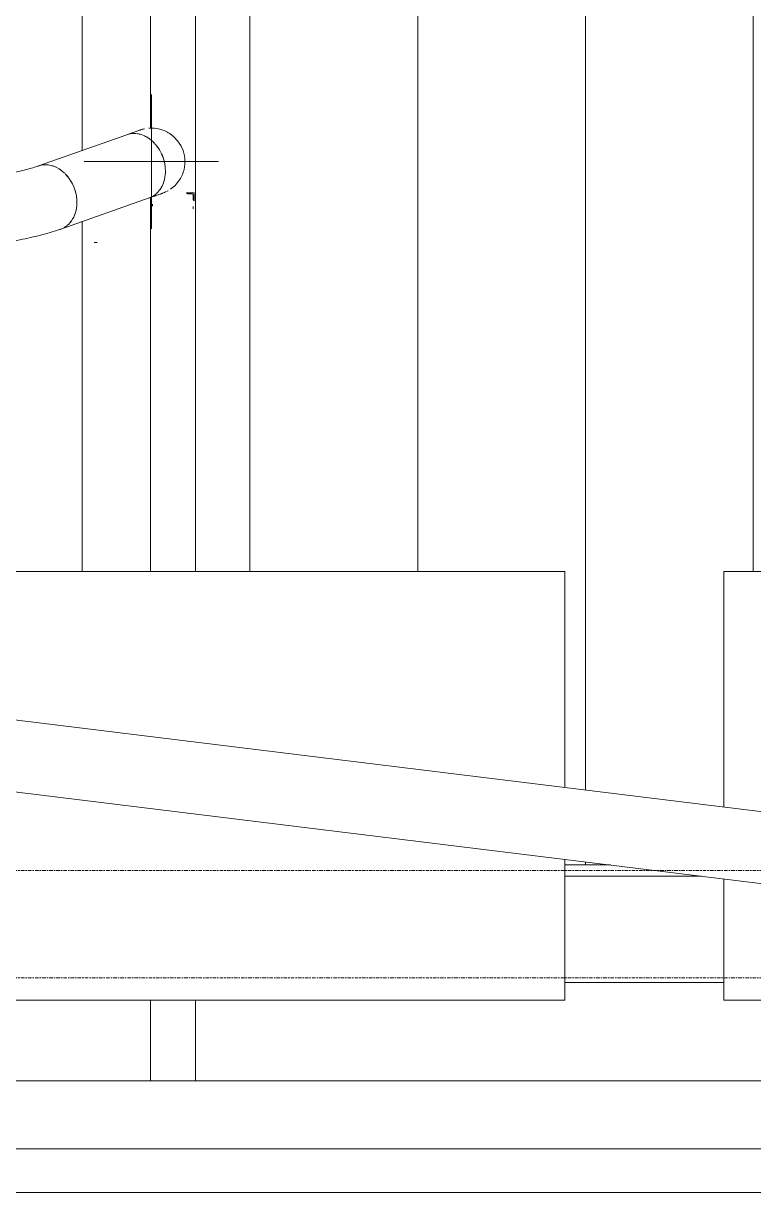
# Model space of a CAD drawing. Header units: centimetres. Extents: x -3046 to 63786, y -269 to 1483.
# Drawn here: x 56119 to 56446, y -50 to 473 of the extents above; entities that cross this region are included whole.
import ezdxf

# ---------------------------------------------------------------- set-up
doc = ezdxf.new("R2010")
doc.units = ezdxf.units.CM
doc.linetypes.add('Centre', pattern=[3.175, 0.635, -0.475, 1.59, -0.475])
for name, color, linetype, lineweight in [('A-FLOR', 7, 'Continuous', 9), ('A-FLOR-LEVL', 7, 'Continuous', 9), ('A-GENM', 7, 'Continuous', 9), ('A-WALL', 7, 'Continuous', 9), ('A-WALL-PATT', 7, 'Continuous', 9), ('C-BLDG-PADS', 7, 'Continuous', 9), ('M-HVAC-DUCT', 7, 'Continuous', 9), ('M-HVAC-DUCT-CNTR', 7, 'Continuous', 9), ('S-BEAM', 7, 'Continuous', 9), ('S-COLS', 7, 'Continuous', 9)]:
    doc.layers.add(name, color=color, linetype=linetype, lineweight=lineweight)
doc.layers.add('M-HVAC-DUCT-ANNO', color=7, linetype='Continuous', lineweight=9, true_color=0x007f00)

# ---------------------------------------------------------------- blocks, each defined once
blk = doc.blocks.new('PQ_RVR_EST-01_ZZ_ZZ_MO_T_A_rvt-4-s04')
at = {"layer": 'A-FLOR'}
blk.add_line((-803.26, 44), (-874.57, 44), dxfattribs=at)
at = {"layer": 'A-WALL'}
blk.add_line((-1307.76, -50), (-408.61, -50), dxfattribs=at)
blk = doc.blocks.new('M Canal C-Pilar - 2C200X74-V201-s04')
at = {"layer": 'S-COLS'}
for p, q in [((-1059.63, 425.97), (-1059.63, 763.58)), ((-1039.63, 755.56), (-1039.63, 227.72)), ((-1059.63, 227.72), (-1059.63, 394.99)), ((-1059.63, 0), (-1059.63, 36.05)), ((-1039.63, 36.05), (-1039.63, 0)), ((-1039.63, 0), (-1059.63, 0))]:
    blk.add_line(p, q, dxfattribs=at)
blk = doc.blocks.new('L-Angle - L35x35x10-1266965-s04')
at = {"layer": 'S-BEAM'}
blk.add_line((3091.25, 391.14), (3091.25, 392.04), dxfattribs=at)
blk = doc.blocks.new('L-Angle - L35x35x10-1269951-s04')
at = {"layer": 'S-BEAM'}
blk.add_line((3109.4, 391.03), (3109.4, 389.89), dxfattribs=at)
blk = doc.blocks.new('L-Angle - L35x35x10-1269952-s04')
at = {"layer": 'S-BEAM'}
for p, q in [((3109.9, 397.06), (3106.4, 397.06)), ((3106.9, 396.56), (3108.9, 396.56)), ((3109.4, 396.06), (3109.4, 394.06)), ((3109.9, 393.56), (3109.9, 397.06))]:
    blk.add_line(p, q, dxfattribs=at)
for centre, start_param, end_param in [((3106.9, 397.06), 3.141593, 4.712389), ((3108.9, 396.06), 0, 1.570796), ((3109.9, 394.06), 3.141593, 4.712389)]:
    blk.add_ellipse(centre, major_axis=(0.5, 0), ratio=0.999908, start_param=start_param, end_param=end_param, dxfattribs=at)
blk = doc.blocks.new('M_Round Elbow - 1 D-1302734-s04')
at = {"layer": 'M-HVAC-DUCT', "color": 6, "true_color": 0xff00ff, "flags": 128}
for points in [[(-1109.8, 409.09), (-1110.32, 408.91), (-1110.89, 408.72), (-1111.52, 408.52), (-1112.19, 408.32), (-1112.9, 408.11), (-1113.65, 407.89), (-1114.45, 407.68), (-1115.27, 407.46), (-1116.14, 407.23), (-1117.03, 407.01), (-1117.95, 406.79), (-1118.9, 406.57), (-1119.88, 406.35), (-1120.87, 406.13), (-1121.89, 405.91), (-1122.93, 405.69), (-1123.98, 405.48), (-1125.04, 405.27), (-1126.12, 405.07), (-1127.21, 404.87), (-1128.15, 404.7)], [(-1099.81, 380.8), (-1100.72, 380.49), (-1101.65, 380.18), (-1102.6, 379.88), (-1103.57, 379.58), (-1104.57, 379.29), (-1105.59, 379), (-1106.63, 378.71), (-1107.69, 378.43), (-1108.78, 378.15), (-1109.89, 377.87), (-1111.02, 377.6), (-1112.16, 377.33), (-1113.33, 377.07), (-1114.51, 376.81), (-1115.7, 376.55), (-1116.91, 376.3), (-1118.13, 376.06), (-1119.37, 375.81), (-1120.61, 375.58), (-1121.86, 375.35), (-1122.94, 375.16)]]:
    blk.add_lwpolyline(points, dxfattribs=at)
at = {"layer": 'M-HVAC-DUCT', "color": 6, "true_color": 0xff00ff}
for centre, major_axis, ratio, start_param, end_param in [((-1104.81, 394.94), (-4.99, 14.14), 0.789765, 6.060655, 6.322455), ((-1104.81, 394.94), (-4.99, 14.14), 0.789765, 5.905185, 6.060655), ((-1104.81, 394.94), (-4.99, 14.14), 0.789765, 5.5288, 5.902604), ((-1104.81, 394.94), (-4.99, 14.14), 0.789765, 5.275257, 5.512141), ((-1125.54, 389.93), (-2.6, 14.77), 0.087156, 6.146868, 6.283185), ((-1125.54, 389.93), (-2.6, 14.77), 0.087156, 6.052687, 6.146868), ((-1125.54, 389.93), (-2.6, 14.77), 0.087156, 5.822043, 5.885069), ((-1104.81, 394.94), (-4.99, 14.14), 0.789765, 4.489859, 5.250342), ((-1125.54, 389.93), (-2.6, 14.77), 0.087156, 5.560244, 5.691705), ((-1125.54, 389.93), (-2.6, 14.77), 0.087156, 5.298444, 5.429905), ((-1125.54, 389.93), (-2.6, 14.77), 0.087156, 5.036645, 5.168106), ((-1125.54, 389.93), (-2.6, 14.77), 0.087156, 4.774845, 4.906307), ((-1104.81, 394.94), (-4.99, 14.14), 0.789765, 3.704461, 4.489859), ((-1125.54, 389.93), (-2.6, 14.77), 0.087156, 4.576072, 4.644507), ((-1125.54, 389.93), (-2.6, 14.77), 0.087156, 4.511369, 4.576072), ((-1125.54, 389.93), (-2.6, 14.77), 0.087156, 4.251247, 4.382708), ((-1125.54, 389.93), (-2.6, 14.77), 0.087156, 3.982664, 4.120908), ((-1104.81, 394.94), (-4.99, 14.14), 0.789765, 3.141593, 3.417746), ((-1104.81, 394.94), (-4.99, 14.14), 0.789765, 3.442661, 3.679546), ((-1125.54, 389.93), (-2.6, 14.77), 0.087156, 3.727648, 3.859109), ((-1125.54, 389.93), (-2.6, 14.77), 0.087156, 3.528874, 3.599418), ((-1104.81, 394.94), (-4.99, 14.14), 0.789765, 3.108161, 3.135876), ((-1125.54, 389.93), (-2.6, 14.77), 0.087156, 3.141593, 3.267075)]:
    blk.add_ellipse(centre, major_axis=major_axis, ratio=ratio, start_param=start_param, end_param=end_param, dxfattribs=at)
blk = doc.blocks.new('M_Round Elbow - 1 D-1302808-s04')
at = {"layer": 'M-HVAC-DUCT', "color": 6, "true_color": 0xff00ff, "flags": 128}
for points in [[(-1064.28, 425.16), (-1064.3, 425.15), (-1064.37, 425.13), (-1064.48, 425.09), (-1064.64, 425.03), (-1064.84, 424.96), (-1065.09, 424.87), (-1065.38, 424.77), (-1065.71, 424.65), (-1066.09, 424.52), (-1066.51, 424.37), (-1066.97, 424.21), (-1067.48, 424.03), (-1068.02, 423.84), (-1068.6, 423.64), (-1069.22, 423.42), (-1069.88, 423.18), (-1070.23, 423.06)], [(-1060.24, 394.77), (-1059.56, 395.01), (-1058.92, 395.24), (-1058.32, 395.45), (-1057.76, 395.65), (-1057.24, 395.83), (-1056.75, 396), (-1056.31, 396.16), (-1055.91, 396.3), (-1055.56, 396.43), (-1055.24, 396.54), (-1054.97, 396.63), (-1054.75, 396.71), (-1054.57, 396.77), (-1054.43, 396.82), (-1054.34, 396.85), (-1054.3, 396.87), (-1054.29, 396.87)]]:
    blk.add_lwpolyline(points, dxfattribs=at)
at = {"layer": 'M-HVAC-DUCT', "color": 6, "true_color": 0xff00ff}
for start, end in [(101.8058, 109.4472), (19.4472, 94.4472), (304.4472, 19.4472), (289.4472, 297.0886)]:
    blk.add_arc((-1059.28, 411.02), 15, start, end, dxfattribs=at)
for start_param, end_param in [(6.021386, 6.147243), (5.759587, 5.885443), (5.497787, 5.623644), (5.235988, 5.361844), (4.974188, 5.115843), (4.712389, 4.838246), (4.45059, 4.576446), (3.926991, 4.052847), (4.18879, 4.314647), (3.665191, 3.791048), (3.141593, 3.267449), (3.403392, 3.529249)]:
    blk.add_ellipse((-1065.23, 408.92), major_axis=(-4.99, 14.14), ratio=0.789765, start_param=start_param, end_param=end_param, dxfattribs=at)
blk = doc.blocks.new('Generic Model 4 - Generic Model 4-1305126-s04')
at = {"layer": 'A-GENM'}
for p, q in [((-1014.41, 227.72), (-1154.41, 227.72)), ((-874.41, 227.72), (-1014.41, 227.72)), ((-874.41, 131.14), (-874.41, 227.72)), ((-803.47, 227.72), (-803.47, 122.43)), ((-663.47, 227.72), (-803.47, 227.72)), ((-874.41, 36.05), (-874.41, 98.99)), ((-803.47, 90.28), (-803.47, 36.05)), ((-1154.41, 36.05), (-1014.41, 36.05)), ((-1014.41, 36.05), (-874.41, 36.05)), ((-803.47, 36.05), (-663.47, 36.05))]:
    blk.add_line(p, q, dxfattribs=at)
blk = doc.blocks.new('PQ_RVR_EXT-01_ZZ_ZZ_MO_T_A_rvt-4-s04')
at = {"layer": 'M-HVAC-DUCT', "color": 6, "true_color": 0xff00ff}
for p, q in [((-1070.23, 423.06), (-1109.8, 409.09)), ((-1099.81, 380.8), (-1060.24, 394.77)), ((-484.9, 83.36), (-1169.02, 167.36)), ((-1172.92, 135.6), (-487.96, 51.5))]:
    blk.add_line(p, q, dxfattribs=at)
for centre, start_param, end_param in [((-1065.23, 408.92), 6.016369, 6.273041), ((-1065.23, 408.92), 5.75457, 6.011242), ((-1065.23, 408.92), 5.230971, 5.749443), ((-1065.23, 408.92), 5.115939, 5.225844), ((-1065.23, 408.92), 4.969171, 5.099987), ((-1065.23, 408.92), 4.707372, 4.964044), ((-1104.81, 394.94), 6.166712, 6.330293), ((-1104.81, 394.94), 6.011242, 6.036157), ((-1104.81, 394.94), 5.902337, 6.011242), ((-1104.81, 394.94), 5.643113, 5.774358), ((-1104.81, 394.94), 5.381314, 5.512558), ((-1065.23, 408.92), 4.445573, 4.702245), ((-1065.23, 408.92), 4.183773, 4.440446), ((-1104.81, 394.94), 5.119514, 5.225844), ((-1065.23, 408.92), 3.921974, 4.178646), ((-1104.81, 394.94), 4.857715, 4.964044), ((-1104.81, 394.94), 4.595916, 4.72716), ((-1065.23, 408.92), 3.398375, 3.655047), ((-1065.23, 408.92), 3.660174, 3.916847), ((-1104.81, 394.94), 4.440446, 4.465361), ((-1104.81, 394.94), 4.334116, 4.440446), ((-1065.23, 408.92), 3.131449, 3.393248), ((-1104.81, 394.94), 3.810518, 3.941762), ((-1104.81, 394.94), 4.072317, 4.203561), ((-1104.81, 394.94), 3.275001, 3.393248), ((-1104.81, 394.94), 3.548718, 3.655047), ((-1104.81, 394.94), 3.104015, 3.141593)]:
    blk.add_ellipse(centre, major_axis=(-4.99, 14.14), ratio=0.789765, start_param=start_param, end_param=end_param, dxfattribs=at)
at = {"layer": 'M-HVAC-DUCT-ANNO', "color": 6, "true_color": 0xff00ff}
for start, end in [(88.0022, 91.3346), (58.0022, 61.3346), (28.0022, 30), (0, 1.3346), (358.0022, 360), (328.0022, 331.3346), (298.1206, 300)]:
    blk.add_arc((-1059.28, 411.02), 15, start, end, dxfattribs=at)
at = {"layer": 'M-HVAC-DUCT-CNTR', "color": 6, "true_color": 0xff00ff}
for p, q in [((-1059.28, 381.02), (-1059.28, 441.02)), ((-1089.28, 411.02), (-1029.28, 411.02))]:
    blk.add_line(p, q, dxfattribs=at)
at = {"layer": 'A-GENM', "lineweight": 9}
blk.add_blockref('Generic Model 4 - Generic Model 4-1305126-s04', (0, 0), dxfattribs=at)
at = {"layer": 'M-HVAC-DUCT', "lineweight": 9}
for name in ['M_Round Elbow - 1 D-1302808-s04', 'M_Round Elbow - 1 D-1302734-s04']:
    blk.add_blockref(name, (0, 0), dxfattribs=at)
at = {"layer": 'S-BEAM', "lineweight": 9}
for name in ['L-Angle - L35x35x10-1269952-s04', 'L-Angle - L35x35x10-1266965-s04', 'L-Angle - L35x35x10-1269951-s04']:
    blk.add_blockref(name, (-4150, 0), dxfattribs=at)
at = {"layer": 'S-COLS', "lineweight": 9}
blk.add_blockref('M Canal C-Pilar - 2C200X74-V201-s04', (0, 0), dxfattribs=at)
blk = doc.blocks.new('HSS Rectangular - 50 x 120-1656366-s04')
at = {"layer": 'S-BEAM'}
blk.add_line((-1084.85, 374.86), (-1083.54, 374.86), dxfattribs=at)

msp = doc.modelspace()

# ---------------------------------------------------------------- hatches: boundary and pattern name
at = {"layer": 'A-WALL-PATT', "true_color": 0xc0c0c0}
h = msp.add_hatch(dxfattribs=at)
h.set_pattern_fill('FP_46', color=9, style=0, pattern_type=2)
h.set_pattern_definition([(90, (53595.614, 711.715), (-75, 5e-15), [])])
h.paths.add_polyline_path([(54935.84, 96.5), (54988.36, 96.5), (54984.13, 134), (54935.84, 134), (54935.84, 104.1)])
h.paths.add_polyline_path([(56372.11, 96.5), (56381.78, 96.5), (56361.33, 99.01), (56361.33, 96.5)])
h.paths.add_polyline_path([(56744.75, 96.5), (56744.75, 131.86), (56726.84, 132.12), (56724.94, 132.37), (56721.07, 134.06), (56718.22, 136.25), (56715.42, 140.36), (56714.2, 144.01), (56713.82, 146.86), (56714.61, 151.42), (56716.09, 154.7), (56718.89, 157.98), (56722.19, 160.21), (56725.96, 161.48), (56729.69, 161.86), (56744.75, 161.86), (56744.75, 384.87), (56977.27, 384.87), (56977.27, 763.58), (56987.54, 763.58), (56987.54, 775.11), (56137.11, 777.58), (56137.09, 776.64), (56129.09, 776.66), (56129.09, 777.36), (56116.67, 777.35), (56116.13, 777), (56114.62, 776.69), (56112.25, 776.53), (56112.24, 776.22), (56104.24, 776.24), (56104.03, 776.94), (56092.08, 776.96), (56091.48, 776.57), (56088.98, 776.26), (56083.76, 776.26), (56082.2, 776.6), (56080.16, 777.7), (56035.33, 777.7), (56035.33, 415.57), (56043.05, 415.57), (56043.05, 399.62), (56078.93, 399.62), (56118.99, 406.87), (56122.53, 407.94), (56132.48, 411.34), (56173.59, 425.62), (56176.27, 426.02), (56176.27, 763.58), (56196.29, 763.54), (56196.27, 227.72), (56361.33, 227.72), (56361.33, 131.16), (56432.59, 122.41), (56432.59, 227.72), (56712.27, 227.72), (56712.27, 96.5), (56734.35, 96.5)])
h.paths.add_polyline_path([(56142.68, 227.72), (56176.27, 227.72), (56176.14, 394.94), (56131.38, 379.44), (56124.57, 377.6), (56113.01, 375.26), (56112.96, 375.16), (56087.94, 370.74), (56087.94, 227.72), (56134.95, 227.72)])
h.paths.add_polyline_path([(55946.39, 562.8), (55946.77, 562.8), (55946.51, 635.19), (55946.39, 635.35), (55946.39, 573.67)])
h.paths.add_polyline_path([(55946.39, 635.6), (55946.77, 635.88), (55946.51, 638.32), (55946.39, 638.16), (55946.39, 635.85)])
h.paths.add_polyline_path([(55946.39, 638.66), (55946.77, 639.16), (55946.77, 777.7), (55946.39, 777.7), (55946.39, 642.72)])
h.paths.add_polyline_path([(56987.54, 791.56), (56987.54, 954.04), (56035.33, 1061.61), (56035.33, 794.71), (56082.25, 794.83), (56084.86, 795.14), (56089.97, 795.14), (56092.98, 794.71), (56104.3, 794.81), (56104.29, 795.12), (56106.87, 795.26), (56108.38, 795.57), (56114.68, 795.57), (56118.3, 794.9), (56124.64, 794.88), (56124.85, 795.13), (56125.73, 795.69), (56127.59, 795.87), (56131.06, 795.67), (56131.26, 795.54), (56139.24, 795.24), (56139.25, 795.85), (56143.75, 795.62), (56143.75, 794.67), (56661.9, 792.52), (56975.85, 791.59)])
h.paths.add_polyline_path([(55946.39, 794.71), (55946.77, 794.71), (55946.77, 833.35), (55946.39, 833.4), (55946.39, 822.26)])

# ---------------------------------------------------------------- linework, layer by layer
at = {"layer": 'A-FLOR'}
msp.add_line((56432.64, 44), (56361.33, 44), dxfattribs=at)
at = {"layer": 'A-FLOR-LEVL', "color": 253, "linetype": 'Centre', "true_color": 0xaaaaaa}
for p, q in [((49046.43, 94), (61233.28, 94)), ((49046.43, 46.02), (61550.78, 46.02)), ((49046.43, 0), (61233.28, 0)), ((61550.78, -50), (49046.43, -50))]:
    msp.add_line(p, q, dxfattribs=at)
at = {"layer": 'A-WALL'}
for p, q in [((56381.78, 96.5), (56361.33, 96.5)), ((56361.33, 91.5), (56422.51, 91.5)), ((55928.14, -50), (56965.13, -50))]:
    msp.add_line(p, q, dxfattribs=at)
at = {"layer": 'C-BLDG-PADS'}
for p, q in [((56036.59, 0), (56176.27, 0)), ((56196.27, 0), (56751, 0)), ((56965.13, -30.48), (55928.14, -30.48))]:
    msp.add_line(p, q, dxfattribs=at)

# ---------------------------------------------------------------- block references
at = {"lineweight": 5}
for name in ['PQ_RVR_EST-01_ZZ_ZZ_MO_T_A_rvt-4-s04', 'PQ_RVR_EXT-01_ZZ_ZZ_MO_T_A_rvt-4-s04']:
    msp.add_blockref(name, (57235.9, 0), dxfattribs=at)
at = {"layer": 'S-BEAM'}
msp.add_blockref('HSS Rectangular - 50 x 120-1656366-s04', (57235.9, 0), dxfattribs=at)

doc.saveas('drawing.dxf')
